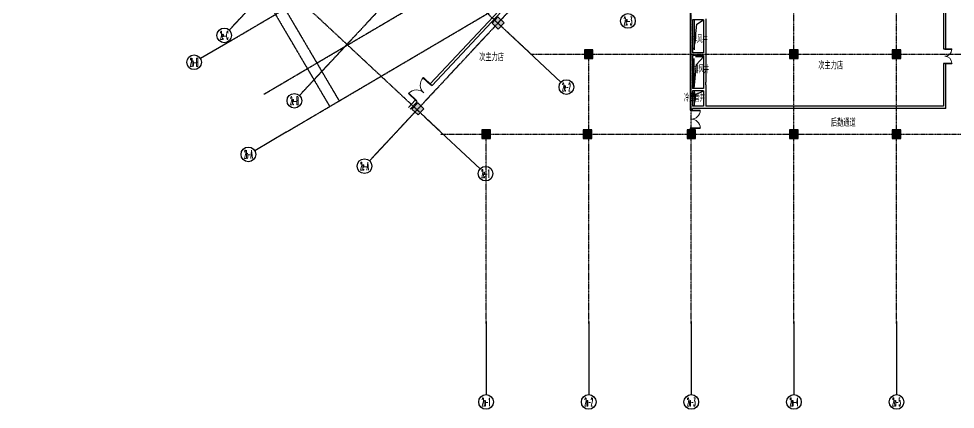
# Model space of a CAD drawing. Header units: metres. Extents: x -605703 to 859526, y 36355 to 746455.
# Drawn here: x -596068 to -519400, y 603237 to 635216 of the extents above; entities that cross this region are included whole.
import ezdxf
from ezdxf.enums import TextEntityAlignment as Align

# ---------------------------------------------------------------- set-up
doc = ezdxf.new("R2010")
doc.units = ezdxf.units.M
doc.linetypes.add('CENTER2', pattern=[2.541, 1.587, -0.318, 0.318, -0.318])
for name, color, linetype in [('AXIS', 3, 'Continuous'), ('AXIS_TEXT', 7, 'Continuous'), ('COLUMN', 2, 'Continuous'), ('DOTE', 251, 'CENTER2'), ('J-TEXT', 7, 'Continuous'), ('PUB_HATCH', 8, 'Continuous'), ('S-看线', 5, 'Continuous'), ('WALL', 2, 'Continuous'), ('WINDOW', 4, 'Continuous')]:
    doc.layers.add(name, color=color, linetype=linetype)
doc.styles.add('_TCH_AXIS', font='COMPLEX', dxfattribs={"bigfont": 'GBCBIG'})
doc.styles.add('COMPLEX', font='COMPLEX')
doc.styles.add('mobin', font='ros.shx', dxfattribs={"width": 0.55, "bigfont": 'hzdf2.shx'})

# ---------------------------------------------------------------- blocks, each defined once
blk = doc.blocks.new('_AXISO')
blk.add_circle((0, 0), 0.5)
at = {"layer": 'AXIS_TEXT', "style": 'COMPLEX', "width": 1.041667}
blk.add_attdef('A', text='', height=0.56, dxfattribs=at).set_placement((-0.25, -0.28), (0.25, -0.28), align=Align.FIT)
blk = doc.blocks.new('$DorLib2D$00000002')
at = {"color": 0}
for p, q in [((-0.5, 0), (-0.5, 0.4875)), ((-0.475, 0.4875), (-0.5, 0.4875)), ((-0.475, 0), (-0.475, 0.4875)), ((0.475, 0), (0.475, 0.4875)), ((0.475, 0.4875), (0.5, 0.4875)), ((0.5, 0), (0.5, 0.4875)), ((-0.5, 0), (-0.475, 0)), ((0.5, 0), (0.475, 0))]:
    blk.add_line(p, q, dxfattribs=at)
at = {"color": 0, "lineweight": 13}
for centre, start, end in [((-0.4875, 0), 0, 88.53072), ((0.4875, 0), 91.46928, 180)]:
    blk.add_arc(centre, 0.4875, start, end, dxfattribs=at)
blk = doc.blocks.new('_FZH')
blk.add_lwpolyline([(-0.5, -0.5), (0.5, -0.5), (0.5, 0.5), (-0.5, 0.5)], close=True)
at = {"layer": 'PUB_HATCH'}
blk.add_solid([(-0.5, -0.5), (0.5, -0.5), (-0.5, 0.5), (0.5, 0.5)], dxfattribs=at)

msp = doc.modelspace()

# ---------------------------------------------------------------- linework, layer by layer
at = {"layer": 'AXIS', "extrusion": (-1.1827e-23, -1.32164e-09, 1)}
for p, q in [((-574744, 638677, 0), (-578836, 634289, 0)), ((-556066, 634125, 0), (-551678, 630033, 0)), ((-578608, 633473, 0), (-581193, 631951, 0)), ((-569003, 633323, 0), (-573095, 628935, 0)), ((-563262, 627969, 0), (-567354, 623581, 0)), ((-562681, 627030, 0), (-558293, 622938, 0)), ((-574167, 625934, 0), (-576752, 624411, 0)), ((-557809, 610437, 0), (-557809, 604437, 0)), ((-549409, 610437, 0), (-549409, 604437, 0)), ((-541009, 610437, 0), (-541009, 604437, 0)), ((-532609, 610437, 0), (-532609, 604437, 0)), ((-524209, 610437, 0), (-524209, 604437, 0))]:
    msp.add_line(p, q, dxfattribs=at)
at = {"layer": 'DOTE', "extrusion": (-1.1827e-23, -1.32164e-09, 1)}
for p, q in [((-578608, 633473, 0), (-465168, 700296, 0)), ((-575994, 629036, 0), (-465524, 694109, 0)), ((-574167, 625934, 0), (-463697, 691008, 0)), ((-595293, 671698, 0), (-569837, 628484, 0)), ((-595293, 671698, 0), (-569837, 628484, 0)), ((-596068, 671242, 0), (-570613, 628028, 0)), ((-551397, 663713, 0), (-578636, 634503, 0)), ((-543155, 661042, 0), (-572895, 629149, 0)), ((-524209, 610233, 0), (-524209, 655362, 0)), ((-538889, 654106, 0), (-567154, 623795, 0)), ((-532609, 610233, 0), (-532609, 652116, 0)), ((-554126, 632316, 0), (-570924, 647980, 0)), ((-561539, 625966, 0), (-579641, 642846, 0)), ((-541009, 610233, 0), (-541009, 640716, 0)), ((-554126, 632316, 0), (-339409, 632316, 0)), ((-549409, 610233, 0), (-549409, 632316, 0)), ((-561539, 625766, 0), (-515809, 625766, 0)), ((-557809, 610233, 0), (-557809, 625966, 0))]:
    msp.add_line(p, q, dxfattribs=at)
at = {"layer": 'S-看线', "ltscale": 4, "extrusion": (-1.1827e-23, -1.32164e-09, 1)}
msp.add_line((-540784, 629316, 0), (-540784, 628066, 0), dxfattribs=at)
at = {"layer": 'S-看线', "ltscale": 4, "extrusion": (-1.1827e-23, -1.32164e-09, 1), "elevation": 0}
for points in [[(-540784, 635116), (-540784, 632666)], [(-540784, 632716), (-540570, 634769), (-540009, 635116)], [(-540784, 629516), (-540590, 631472), (-540009, 632091)], [(-540784, 629516), (-540784, 631966)], [(-540009, 632091), (-540659, 632091)], [(-540784, 628066), (-540628, 629019), (-540009, 629316)]]:
    msp.add_lwpolyline(points, dxfattribs=at)
at = {"layer": 'WALL', "extrusion": (-1.1827e-23, -1.32164e-09, 1)}
for p, q in [((-541109, 637416, 0), (-541109, 635216, 0)), ((-555888, 636830, 0), (-562374, 629874, 0)), ((-562228, 629738, 0), (-555742, 636693, 0)), ((-520359, 636216, 0), (-520359, 632741, 0)), ((-520159, 632741, 0), (-520159, 636316, 0)), ((-541109, 635216, 0), (-541109, 632316, 0)), ((-540009, 635116, 0), (-540909, 635116, 0)), ((-540909, 635116, 0), (-540909, 632416, 0)), ((-540009, 635116, 0), (-540009, 632416, 0)), ((-539809, 635216, 0), (-539809, 632316, 0)), ((-520359, 632741, 0), (-520159, 632741, 0)), ((-541109, 632316, 0), (-541109, 629416, 0)), ((-540009, 632416, 0), (-540909, 632416, 0)), ((-540909, 632216, 0), (-540909, 629516, 0)), ((-540009, 632216, 0), (-540909, 632216, 0)), ((-540009, 632216, 0), (-540009, 629916, 0)), ((-539809, 632316, 0), (-539809, 630016, 0)), ((-520159, 631541, 0), (-520359, 631541, 0)), ((-520359, 631541, 0), (-520359, 628066, 0)), ((-520159, 627866, 0), (-520159, 631541, 0)), ((-562374, 629874, 0), (-562228, 629738, 0)), ((-540009, 629516, 0), (-540909, 629516, 0)), ((-540009, 629916, 0), (-540009, 629516, 0)), ((-539809, 630016, 0), (-539809, 630016, 0)), ((-539809, 629816, 0), (-539809, 630016, 0)), ((-539809, 629816, 0), (-539809, 629816, 0)), ((-539809, 629816, 0), (-539809, 629416, 0)), ((-541109, 629416, 0), (-541109, 627966, 0)), ((-540009, 629316, 0), (-540909, 629316, 0)), ((-540909, 629316, 0), (-540909, 628066, 0)), ((-540009, 629316, 0), (-540009, 628066, 0)), ((-539809, 629416, 0), (-539809, 628066, 0)), ((-563602, 628558, 0), (-564174, 627944, 0)), ((-564028, 627808, 0), (-563456, 628421, 0)), ((-563456, 628421, 0), (-563602, 628558, 0)), ((-541109, 627966, 0), (-541109, 627741, 0)), ((-540009, 628066, 0), (-540909, 628066, 0)), ((-520359, 628066, 0), (-539809, 628066, 0)), ((-541109, 627741, 0), (-540909, 627741, 0)), ((-540909, 627741, 0), (-540909, 627866, 0)), ((-539909, 627866, 0), (-540909, 627866, 0)), ((-520159, 627866, 0), (-539909, 627866, 0)), ((-540909, 626241, 0), (-541109, 626241, 0)), ((-541109, 626241, 0), (-541109, 626116, 0)), ((-540909, 626116, 0), (-540909, 626241, 0))]:
    msp.add_line(p, q, dxfattribs=at)

# ---------------------------------------------------------------- block references
at = {"layer": 'AXIS', "extrusion": (-1.1827e-23, -1.32164e-09, 1)}
ref = msp.add_blockref('_AXISO', (-546192, 635035, 0), dxfattribs=dict(at, xscale=1200, yscale=1200, zscale=1200))
ref.add_attrib('A', '2e-3', dxfattribs={"layer": 'AXIS_TEXT', "ltscale": 4, "extrusion": (-1.1827e-23, -1.32164e-09, 1), "height": 678.8, "style": '_TCH_AXIS', "width": 0.265823}).set_placement((-546531, 634696, 0), (-545853, 634696, 0), align=Align.FIT)
ref = msp.add_blockref('_AXISO', (-579245, 633850, 0), dxfattribs=dict(at, xscale=1200, yscale=1200, zscale=1200))
ref.add_attrib('A', '2e-C', dxfattribs={"layer": 'AXIS_TEXT', "ltscale": 4, "extrusion": (-1.1827e-23, -1.32164e-09, 1), "height": 678.8, "style": '_TCH_AXIS', "width": 0.2625}).set_placement((-579585, 633510, 0), (-578906, 633510, 0), align=Align.FIT)
ref = msp.add_blockref('_AXISO', (-581710, 631646, 0), dxfattribs=dict(at, xscale=1200, yscale=1200, zscale=1200))
ref.add_attrib('A', '2b-B', dxfattribs={"layer": 'AXIS_TEXT', "ltscale": 4, "extrusion": (-1.1827e-23, -1.32164e-09, 1), "height": 678.8, "style": '_TCH_AXIS', "width": 0.25}).set_placement((-582049, 631307, 0), (-581370, 631307, 0), align=Align.FIT)
ref = msp.add_blockref('_AXISO', (-551239, 629623, 0), dxfattribs=dict(at, xscale=1200, yscale=1200, zscale=1200))
ref.add_attrib('A', '2e-2', dxfattribs={"layer": 'AXIS_TEXT', "ltscale": 4, "extrusion": (-1.1827e-23, -1.32164e-09, 1), "height": 678.8, "style": '_TCH_AXIS', "width": 0.265823}).set_placement((-551578, 629284, 0), (-550899, 629284, 0), align=Align.FIT)
ref = msp.add_blockref('_AXISO', (-573504, 628496, 0), dxfattribs=dict(at, xscale=1200, yscale=1200, zscale=1200))
ref.add_attrib('A', '2e-B', dxfattribs={"layer": 'AXIS_TEXT', "ltscale": 4, "extrusion": (-1.1827e-23, -1.32164e-09, 1), "height": 678.8, "style": '_TCH_AXIS', "width": 0.256098}).set_placement((-573843, 628157, 0), (-573165, 628157, 0), align=Align.FIT)
ref = msp.add_blockref('_AXISO', (-577269, 624107, 0), dxfattribs=dict(at, xscale=1200, yscale=1200, zscale=1200))
ref.add_attrib('A', '2b-A', dxfattribs={"layer": 'AXIS_TEXT', "ltscale": 4, "extrusion": (-1.1827e-23, -1.32164e-09, 1), "height": 678.8, "style": '_TCH_AXIS', "width": 0.247059}).set_placement((-577608, 623768, 0), (-576929, 623768, 0), align=Align.FIT)
ref = msp.add_blockref('_AXISO', (-567763, 623143, 0), dxfattribs=dict(at, xscale=1200, yscale=1200, zscale=1200))
ref.add_attrib('A', '2e-A', dxfattribs={"layer": 'AXIS_TEXT', "ltscale": 4, "extrusion": (-1.1827e-23, -1.32164e-09, 1), "height": 678.8, "style": '_TCH_AXIS', "width": 0.253012}).set_placement((-568102, 622803, 0), (-567424, 622803, 0), align=Align.FIT)
ref = msp.add_blockref('_AXISO', (-557854, 622529, 0), dxfattribs=dict(at, xscale=1200, yscale=1200, zscale=1200))
ref.add_attrib('A', '2e-1', dxfattribs={"layer": 'AXIS_TEXT', "ltscale": 4, "extrusion": (-1.1827e-23, -1.32164e-09, 1), "height": 678.8, "style": '_TCH_AXIS', "width": 0.283784}).set_placement((-558194, 622190, 0), (-557515, 622190, 0), align=Align.FIT)
ref = msp.add_blockref('_AXISO', (-557809, 603837, 0), dxfattribs=dict(at, xscale=1200, yscale=1200, zscale=1200))
ref.add_attrib('A', '2a-1', dxfattribs={"layer": 'AXIS_TEXT', "ltscale": 4, "extrusion": (-1.1827e-23, -1.32164e-09, 1), "height": 678.8, "style": '_TCH_AXIS', "width": 0.28}).set_placement((-558149, 603497, 0), (-557470, 603497, 0), align=Align.FIT)
ref = msp.add_blockref('_AXISO', (-549409, 603837, 0), dxfattribs=dict(at, xscale=1200, yscale=1200, zscale=1200))
ref.add_attrib('A', '2a-2', dxfattribs={"layer": 'AXIS_TEXT', "ltscale": 4, "extrusion": (-1.1827e-23, -1.32164e-09, 1), "height": 678.8, "style": '_TCH_AXIS', "width": 0.2625}).set_placement((-549749, 603497, 0), (-549070, 603497, 0), align=Align.FIT)
ref = msp.add_blockref('_AXISO', (-541009, 603837, 0), dxfattribs=dict(at, xscale=1200, yscale=1200, zscale=1200))
ref.add_attrib('A', '2a-3', dxfattribs={"layer": 'AXIS_TEXT', "ltscale": 4, "extrusion": (-1.1827e-23, -1.32164e-09, 1), "height": 678.8, "style": '_TCH_AXIS', "width": 0.2625}).set_placement((-541349, 603497, 0), (-540670, 603497, 0), align=Align.FIT)
ref = msp.add_blockref('_AXISO', (-532609, 603837, 0), dxfattribs=dict(at, xscale=1200, yscale=1200, zscale=1200))
ref.add_attrib('A', '2a-4', dxfattribs={"layer": 'AXIS_TEXT', "ltscale": 4, "extrusion": (-1.1827e-23, -1.32164e-09, 1), "height": 678.8, "style": '_TCH_AXIS', "width": 0.256098}).set_placement((-532949, 603497, 0), (-532270, 603497, 0), align=Align.FIT)
ref = msp.add_blockref('_AXISO', (-524209, 603837, 0), dxfattribs=dict(at, xscale=1200, yscale=1200, zscale=1200))
ref.add_attrib('A', '2a-5', dxfattribs={"layer": 'AXIS_TEXT', "ltscale": 4, "extrusion": (-1.1827e-23, -1.32164e-09, 1), "height": 678.8, "style": '_TCH_AXIS', "width": 0.2625}).set_placement((-524549, 603497, 0), (-523870, 603497, 0), align=Align.FIT)
at = {"layer": 'COLUMN', "extrusion": (-1.1827e-23, -1.32164e-09, 1)}
for p, xscale, yscale, zscale, rotation in [((-556829, 634868, 0), 699.9999999999828, 699.9999999995343, 699.9999999997045, 317.0000000000989), ((-563392, 627830, 0), 699.9999999999828, 700, 700.000000000045, 317.0000000000989), ((-541009, 625766, 0), 700, 700.0000000004657, 700.0000000004657, 359.9999999999619)]:
    msp.add_blockref('_FZH', p, dxfattribs=dict(at, xscale=xscale, yscale=yscale, zscale=zscale, rotation=rotation))
for p, xscale, yscale, zscale in [((-549409, 632316, 0), 700.0000000004657, 700, 700), ((-532609, 632316, 0), 700.0000000004657, 700, 700), ((-524209, 632316, 0), 700.0000000004657, 699.9999999995343, 699.9999999995343), ((-557809, 625766, 0), 700.0000000004657, 700, 700), ((-549509, 625766, 0), 699.9999999995343, 700, 700), ((-532609, 625766, 0), 700, 700, 700), ((-524209, 625766, 0), 700, 700, 700)]:
    msp.add_blockref('_FZH', p, dxfattribs=dict(at, xscale=xscale, yscale=yscale, zscale=zscale))
at = {"layer": 'WINDOW', "extrusion": (-1.1827e-23, -1.32164e-09, 1)}
for p, xscale, yscale, zscale, rotation in [((-520259, 632141, 0), 1200, 1200, 1200, 270.0000000000445), ((-562915, 629148, 0), -1800.000000000096, 1800, -1800, 47.00000000004907), ((-541009, 626991, 0), 1500, 1500, 1500, 270.0000000000445)]:
    msp.add_blockref('$DorLib2D$00000002', p, dxfattribs=dict(at, xscale=xscale, yscale=yscale, zscale=zscale, rotation=rotation))

# ---------------------------------------------------------------- texts
at = {"layer": 'J-TEXT', "extrusion": (-1.1827e-23, -1.32164e-09, 1), "style": 'mobin'}
for s, width, p in [('排风井', 0.55, (-540956, 633218, 3000)), ('次主力店', 0.65, (-558372, 631747, 0)), ('排风井', 0.55, (-540839, 630761, 3000)), ('次主力店', 0.65, (-530612, 631069, 0)), ('冷媒管井', 0.55, (-541604, 628424, 3000)), ('后勤通道', 0.65, (-529582, 626386, 0))]:
    msp.add_text(s, height=600, dxfattribs=dict(at, width=width)).set_placement(p)

doc.saveas('drawing.dxf')
